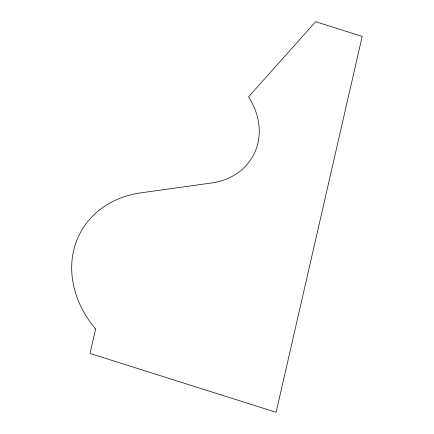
<?xml version="1.0" encoding="UTF-8"?>
<svg xmlns="http://www.w3.org/2000/svg" width="434" height="434" viewBox="0 0 434 434"><rect width="100%" height="100%" fill="white"/><g stroke="black" fill="none" stroke-linecap="round" stroke-linejoin="round"><path stroke-width="0.65" d="M95.626 328.929L90.012 353.444L276.111 412.3L362.178 36.413L315.654 21.7L248.546 96.869A69.614 58.579 29.4 0 1 211.564 182.985L140.822 192.853A100.905 84.912 29.4 0 0 95.626 328.929"/></g></svg>
